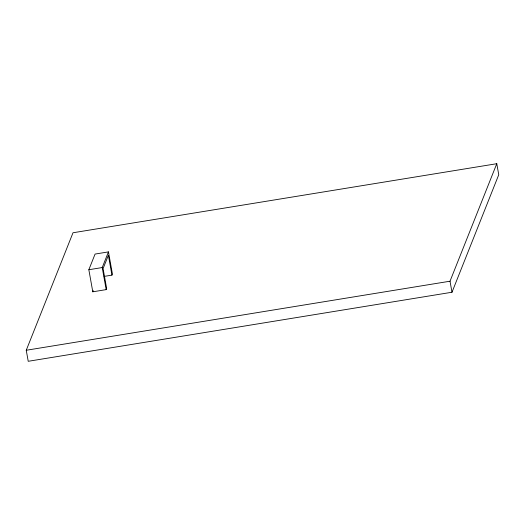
<?xml version="1.0" encoding="UTF-8"?>
<svg xmlns="http://www.w3.org/2000/svg" width="525" height="525" viewBox="0 0 525 525"><rect width="100%" height="100%" fill="white"/><g stroke="black" fill="none" stroke-linecap="round" stroke-linejoin="round"><path stroke-width="0.79" d="M26.25 350.26L73.008 232.759L496.775 163.708L498.75 174.74L451.992 292.241L28.225 361.292L26.25 350.26L450.017 281.21L496.775 163.708M111.943 275.126L108.386 255.268L103.084 268.583L106.641 288.448L106.175 289.623L92.794 291.802L88.843 269.732L95.078 254.067L108.458 251.888L112.409 273.952L111.943 275.126L104.068 276.412M106.175 289.623L102.224 267.553L108.458 251.888M92.794 291.802L93.26 290.627M88.843 269.732L102.224 267.553M450.017 281.21L451.992 292.241"/></g></svg>
